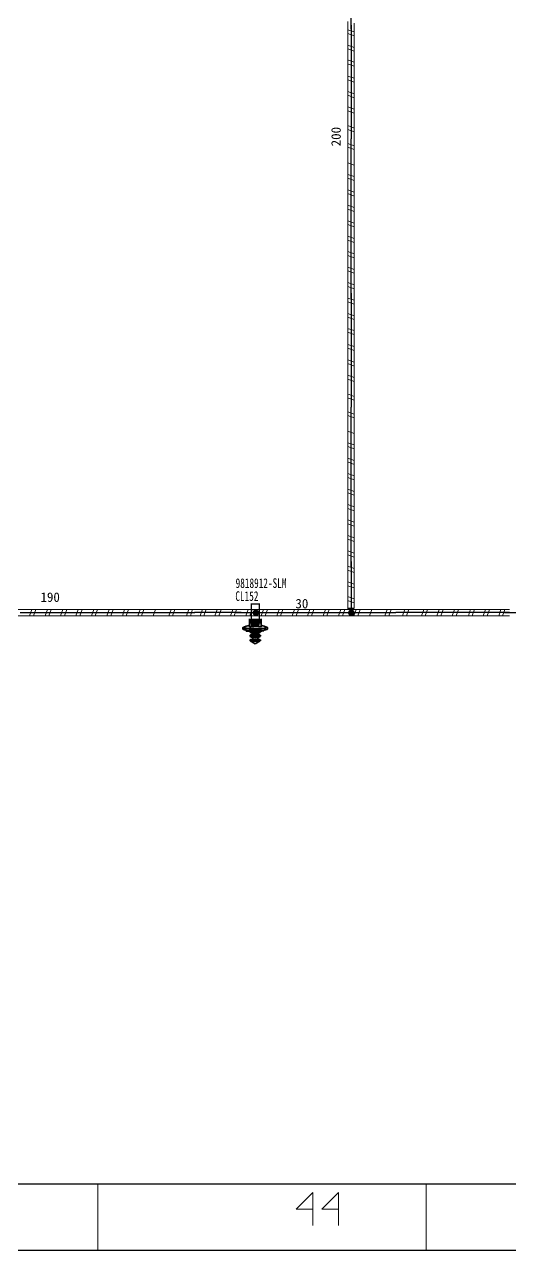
# Model space of a CAD drawing. Header units: millimetres. Extents: x 17 to 3784, y 12 to 1382.
# Drawn here: x 2171 to 2244.9, y 12.2 to 199 of the extents above; entities that cross this region are included whole.
import ezdxf

# ---------------------------------------------------------------- set-up
doc = ezdxf.new("R2010")
doc.units = ezdxf.units.MM
doc.layers.add('ENT', color=7, linetype='Continuous', lineweight=18)
doc.layers.add('粗实线层', color=7, linetype='Continuous', lineweight=35)
doc.styles.add('FangSong_GB2312_Style', font='simfang.ttf')
doc.styles.add('foton', font='', dxfattribs={"width": 0.7})
doc.styles.get('foton').set_extended_font_data('宋体')

msp = doc.modelspace()

# ---------------------------------------------------------------- hatches: boundary and pattern name
h = msp.add_hatch(color=0)
edge = h.paths.add_edge_path(flags=0)
edge.add_arc((2206.23, 109.36), 0.507, 180, 540)
h = msp.add_hatch(color=0)
edge = h.paths.add_edge_path(flags=0)
edge.add_arc((2220.78, 109.36), 0.507, 180, 540)

# ---------------------------------------------------------------- linework, layer by layer
at = {"color": 0}
for p, q in [((2205.52, 110.74), (2206.75, 110.74)), ((2205.53, 110.75), (2205.53, 108.36)), ((2206.75, 110.75), (2206.75, 108.36))]:
    msp.add_line(p, q, dxfattribs=at)
at = {"color": 0, "lineweight": 35, "ltscale": 0.021804}
for p, q in [((2205.25, 108.27), (2205.26, 108.46)), ((2207.03, 108.27), (2207.03, 108.46)), ((2205.51, 107.91), (2205.5, 107.72)), ((2205.59, 107.91), (2205.59, 107.72)), ((2205.59, 107.62), (2205.59, 107.43)), ((2206.7, 107.91), (2206.69, 107.72))]:
    msp.add_line(p, q, dxfattribs=at)
at = {"color": 0, "lineweight": 35, "ltscale": 0.137499}
msp.add_line((2205.53, 108.36), (2206.75, 108.36), dxfattribs=at)
at = {"color": 0, "lineweight": 35, "ltscale": 0.113794}
msp.add_line((2207.03, 107.45), (2207.03, 108.46), dxfattribs=at)
msp.add_line((2220.22, 110.08), (2221.21, 110.08))
at = {"color": 0, "lineweight": 35, "ltscale": 0.027679}
for p, q in [((2204.26, 107.11), (2204.26, 106.86)), ((2208.03, 107.11), (2208.03, 106.86))]:
    msp.add_line(p, q, dxfattribs=at)
at = {"color": 0, "lineweight": 35, "ltscale": 0.199999}
msp.add_line((2205.25, 108.27), (2207.03, 108.27), dxfattribs=at)
at = {"color": 0, "lineweight": 35, "ltscale": 0.120856}
for p, q in [((2205.25, 108.27), (2205.25, 107.2)), ((2207.03, 108.27), (2207.03, 107.2))]:
    msp.add_line(p, q, dxfattribs=at)
at = {"color": 0, "lineweight": 35, "ltscale": 0.01853}
msp.add_line((2205.37, 106.4), (2205.37, 106.57), dxfattribs=at)
at = {"color": 0, "lineweight": 35, "ltscale": 0.047321}
for p, q in [((2205.5, 107.72), (2205.5, 108.14)), ((2206.78, 107.72), (2206.78, 108.14))]:
    msp.add_line(p, q, dxfattribs=at)
at = {"color": 0, "lineweight": 35, "ltscale": 0.014999}
msp.add_line((2205.63, 108.14), (2205.5, 108.14), dxfattribs=at)
at = {"color": 0, "lineweight": 35, "ltscale": 0.010001}
for p, q in [((2205.5, 107.72), (2205.59, 107.72)), ((2206.69, 107.72), (2206.78, 107.72))]:
    msp.add_line(p, q, dxfattribs=at)
at = {"color": 0, "lineweight": 35, "ltscale": 0.025537}
msp.add_line((2205.51, 107.91), (2205.51, 108.14), dxfattribs=at)
at = {"color": 0, "lineweight": 35, "ltscale": 0.01}
msp.add_line((2205.51, 107.91), (2205.59, 107.91), dxfattribs=at)
at = {"color": 0, "lineweight": 35, "ltscale": 0.032373}
for p, q in [((2205.59, 107.62), (2205.59, 107.91)), ((2205.59, 107.43), (2205.59, 107.72))]:
    msp.add_line(p, q, dxfattribs=at)
at = {"color": 0, "lineweight": 35, "ltscale": 0.01149}
msp.add_line((2205.7, 107.62), (2205.59, 107.62), dxfattribs=at)
at = {"color": 0, "lineweight": 35, "ltscale": 0.124999}
msp.add_line((2206.69, 107.43), (2205.59, 107.43), dxfattribs=at)
at = {"color": 0, "lineweight": 35, "ltscale": 0.012451}
for p, q in [((2205.63, 108.14), (2205.63, 108.03)), ((2205.7, 107.7), (2205.7, 107.59)), ((2206.58, 107.7), (2206.58, 107.59)), ((2206.65, 108.14), (2206.65, 108.03))]:
    msp.add_line(p, q, dxfattribs=at)
at = {"color": 0, "lineweight": 35, "ltscale": 0.114999}
msp.add_line((2206.65, 108.03), (2205.63, 108.03), dxfattribs=at)
at = {"color": 0, "lineweight": 35, "ltscale": 0.1}
for p, q in [((2205.7, 107.9), (2206.58, 107.9)), ((2205.7, 107.51), (2206.59, 107.51))]:
    msp.add_line(p, q, dxfattribs=at)
at = {"color": 0, "lineweight": 35, "ltscale": 0.000439834}
msp.add_line((2205.7, 107.9), (2205.7, 107.9), dxfattribs=at)
at = {"color": 0, "lineweight": 35, "ltscale": 0.099999}
for p, q in [((2205.7, 107.9), (2206.58, 107.9)), ((2205.7, 107.72), (2206.58, 107.72))]:
    msp.add_line(p, q, dxfattribs=at)
at = {"color": 0, "lineweight": 35, "ltscale": 0.019922}
for p, q in [((2205.7, 107.9), (2205.7, 107.72)), ((2206.58, 107.9), (2206.58, 107.72))]:
    msp.add_line(p, q, dxfattribs=at)
at = {"color": 0, "lineweight": 35, "ltscale": 0.002181}
for p, q in [((2205.7, 107.72), (2205.7, 107.7)), ((2206.58, 107.72), (2206.58, 107.7))]:
    msp.add_line(p, q, dxfattribs=at)
at = {"color": 0, "lineweight": 35, "ltscale": 0.099998}
for p, q in [((2205.7, 107.7), (2206.58, 107.7)), ((2205.7, 107.59), (2206.58, 107.59))]:
    msp.add_line(p, q, dxfattribs=at)
at = {"color": 0, "lineweight": 35, "ltscale": 0.009468}
msp.add_line((2205.7, 107.59), (2205.7, 107.51), dxfattribs=at)
at = {"color": 0, "lineweight": 35, "ltscale": 0.02207}
for p, q in [((2205.76, 106.51), (2205.76, 106.7)), ((2206.52, 106.51), (2206.52, 106.7))]:
    msp.add_line(p, q, dxfattribs=at)
at = {"color": 0, "lineweight": 35, "ltscale": 0.018183}
msp.add_line((2206.58, 107.74), (2206.58, 107.9), dxfattribs=at)
at = {"color": 0, "lineweight": 35, "ltscale": 0.000439867}
msp.add_line((2206.58, 107.9), (2206.58, 107.9), dxfattribs=at)
at = {"color": 0, "lineweight": 35, "ltscale": 0.002853}
msp.add_line((2206.58, 107.77), (2206.58, 107.74), dxfattribs=at)
at = {"color": 0, "lineweight": 35, "ltscale": 0.023842}
msp.add_line((2206.59, 107.55), (2206.58, 107.76), dxfattribs=at)
at = {"color": 0, "lineweight": 35, "ltscale": 0.001513}
msp.add_line((2206.58, 107.59), (2206.58, 107.61), dxfattribs=at)
at = {"color": 0, "lineweight": 35, "ltscale": 0.010273}
msp.add_line((2206.58, 107.6), (2206.59, 107.51), dxfattribs=at)
at = {"color": 0, "lineweight": 35, "ltscale": 0.012045}
msp.add_line((2206.69, 107.62), (2206.59, 107.62), dxfattribs=at)
at = {"color": 0, "lineweight": 35, "ltscale": 0.004356}
msp.add_line((2206.59, 107.51), (2206.59, 107.55), dxfattribs=at)
at = {"color": 0, "lineweight": 35, "ltscale": 0.012463}
msp.add_line((2206.65, 108.14), (2206.65, 108.03), dxfattribs=at)
at = {"color": 0, "lineweight": 35, "ltscale": 0.015}
msp.add_line((2206.78, 108.14), (2206.65, 108.14), dxfattribs=at)
at = {"color": 0, "lineweight": 35, "ltscale": 0.032379}
msp.add_line((2206.69, 107.43), (2206.69, 107.72), dxfattribs=at)
at = {"color": 0, "lineweight": 35, "ltscale": 0.009064}
msp.add_line((2206.7, 107.91), (2206.78, 107.91), dxfattribs=at)
at = {"color": 0, "lineweight": 35, "ltscale": 0.018536}
msp.add_line((2206.92, 106.4), (2206.92, 106.57), dxfattribs=at)
at = {"color": 0, "lineweight": 35, "ltscale": 0.019769}
for p, q in [((2205.37, 105.78), (2205.37, 105.96)), ((2206.92, 105.78), (2206.92, 105.96))]:
    msp.add_line(p, q, dxfattribs=at)
at = {"color": 0, "lineweight": 35, "ltscale": 0.017883}
for p, q in [((2205.37, 105.1), (2205.37, 105.26)), ((2206.92, 105.1), (2206.92, 105.26))]:
    msp.add_line(p, q, dxfattribs=at)
at = {"color": 0, "lineweight": 35, "ltscale": 0.051177}
msp.add_line((2205.77, 106.16), (2205.38, 106.39), dxfattribs=at)
at = {"color": 0, "lineweight": 35, "ltscale": 0.051179}
for p, q in [((2205.77, 105.54), (2205.38, 105.77)), ((2206.52, 105.54), (2206.91, 105.77))]:
    msp.add_line(p, q, dxfattribs=at)
at = {"color": 0, "lineweight": 35, "ltscale": 0.100609}
msp.add_line((2206.14, 104.64), (2205.38, 105.09), dxfattribs=at)
at = {"color": 0, "lineweight": 35, "ltscale": 0.029858}
for p, q in [((2205.76, 105.9), (2205.76, 106.16)), ((2206.52, 105.9), (2206.52, 106.16))]:
    msp.add_line(p, q, dxfattribs=at)
at = {"color": 0, "lineweight": 35, "ltscale": 0.032245}
for p, q in [((2205.76, 105.26), (2205.76, 105.54)), ((2206.52, 105.26), (2206.52, 105.54))]:
    msp.add_line(p, q, dxfattribs=at)
at = {"color": 0, "lineweight": 35, "ltscale": 0.10061}
msp.add_line((2206.14, 104.64), (2206.91, 105.09), dxfattribs=at)
at = {"color": 0, "lineweight": 35, "ltscale": 0.051178}
msp.add_line((2206.52, 106.16), (2206.91, 106.39), dxfattribs=at)
for points in [[(18.14, 1381.34), (3479.85, 1381.34), (3479.85, 12.21), (18.14, 12.21)], [(43.28, 1371.36), (3469.6, 1371.36), (3469.6, 22.31), (43.28, 22.31)]]:
    msp.add_lwpolyline(points, close=True)
at = {"color": 7, "linetype": 'Continuous', "lineweight": 25}
for points in [[(2220.73, 198.29), (2220.73, 224.92)], [(2220.73, 198.9), (2220.73, 181.56)], [(2220.73, 157.27), (2220.73, 181.56)], [(2220.73, 158.03), (2220.73, 140.69)], [(2220.73, 116.39), (2220.73, 140.69)], [(2220.73, 117.15), (2220.73, 109.48)], [(2244.88, 109.38), (2227.54, 109.38)], [(2244.12, 109.38), (2268.42, 109.38)]]:
    msp.add_lwpolyline(points, dxfattribs=at)
at = {"color": 7, "linetype": 'Continuous', "lineweight": 0}
for points in [[(2220.24, 196.54), (2220.24, 199.44)], [(2221.22, 197.84), (2220.24, 198.19)], [(2221.22, 199.18), (2221.22, 196.54)], [(2221.22, 197.25), (2220.24, 197.6)], [(2220.24, 194.19), (2220.24, 196.54)], [(2221.22, 196.54), (2221.22, 194.19)], [(2221.22, 195.48), (2220.24, 195.84)], [(2221.22, 194.9), (2220.24, 195.25)], [(2221.2, 193.22), (2220.22, 193.57)], [(2221.2, 192.63), (2220.22, 192.98)], [(2220.24, 191.84), (2220.24, 194.19)], [(2221.22, 194.19), (2221.22, 191.84)], [(2220.24, 189.48), (2220.24, 191.84)], [(2221.22, 190.78), (2220.24, 191.13)], [(2221.22, 190.19), (2220.24, 190.54)], [(2221.22, 191.84), (2221.22, 189.48)], [(2220.24, 187.13), (2220.24, 189.48)], [(2221.22, 188.42), (2220.24, 188.78)], [(2221.22, 189.48), (2221.22, 187.13)], [(2221.22, 187.83), (2220.24, 188.19)], [(2220.24, 183.76), (2220.24, 187.13)], [(2221.22, 187.13), (2221.22, 183.68)], [(2221.22, 186.07), (2220.24, 186.42)], [(2221.22, 185.48), (2220.24, 185.83)], [(2221.21, 183.21), (2220.23, 183.57)], [(2220.24, 181.56), (2220.24, 183.92)], [(2221.22, 183.92), (2221.22, 181.56)], [(2221.21, 182.62), (2220.23, 182.98)], [(2220.24, 179.21), (2220.24, 181.56)], [(2221.22, 181.56), (2221.22, 179.21)], [(2220.24, 180.86), (2221.22, 180.51)], [(2220.24, 180.27), (2221.22, 179.92)], [(2220.24, 176.86), (2220.24, 179.21)], [(2220.24, 177.92), (2221.22, 177.56)], [(2221.22, 179.21), (2221.22, 176.86)], [(2220.24, 174.5), (2220.24, 176.86)], [(2220.24, 176.15), (2221.22, 175.8)], [(2220.24, 175.56), (2221.22, 175.21)], [(2221.22, 176.86), (2221.22, 174.5)], [(2220.24, 172.15), (2220.24, 174.5)], [(2220.24, 173.8), (2221.22, 173.44)], [(2221.22, 174.5), (2221.22, 172.15)], [(2220.24, 173.21), (2221.22, 172.85)], [(2220.24, 169.79), (2220.24, 172.15)], [(2221.22, 172.15), (2221.22, 169.79)], [(2220.24, 171.44), (2221.22, 171.09)], [(2220.24, 170.85), (2221.22, 170.5)], [(2220.24, 167.44), (2220.24, 169.79)], [(2220.24, 169.09), (2221.22, 168.73)], [(2220.24, 168.5), (2221.22, 168.15)], [(2221.22, 169.79), (2221.22, 167.44)], [(2220.24, 165.08), (2220.24, 167.44)], [(2220.24, 166.73), (2221.22, 166.38)], [(2221.22, 167.44), (2221.22, 165.08)], [(2220.24, 166.14), (2221.22, 165.79)], [(2220.24, 162.73), (2220.24, 165.08)], [(2220.24, 164.38), (2221.22, 164.02)], [(2221.22, 165.08), (2221.22, 162.73)], [(2220.24, 163.79), (2221.22, 163.44)], [(2220.24, 160.38), (2220.24, 162.73)], [(2221.22, 162.73), (2221.22, 160.38)], [(2220.24, 162.02), (2221.22, 161.67)], [(2220.24, 161.44), (2221.22, 161.08)], [(2220.24, 158.02), (2220.24, 160.38)], [(2220.24, 159.67), (2221.22, 159.32)], [(2220.24, 159.08), (2221.22, 158.73)], [(2221.22, 160.38), (2221.22, 158.02)], [(2220.24, 155.67), (2220.24, 158.02)], [(2221.22, 156.96), (2220.24, 157.31)], [(2221.22, 158.02), (2221.22, 155.67)], [(2221.22, 156.37), (2220.24, 156.72)], [(2220.24, 153.31), (2220.24, 155.67)], [(2221.22, 155.67), (2221.22, 153.31)], [(2221.22, 154.61), (2220.24, 154.96)], [(2221.22, 154.02), (2220.24, 154.37)], [(2220.24, 150.96), (2220.24, 153.31)], [(2221.22, 153.31), (2221.22, 150.96)], [(2221.2, 152.34), (2220.22, 152.69)], [(2221.2, 151.75), (2220.22, 152.1)], [(2220.24, 148.6), (2220.24, 150.96)], [(2221.22, 149.9), (2220.24, 150.25)], [(2221.22, 149.31), (2220.24, 149.66)], [(2221.22, 150.96), (2221.22, 148.6)], [(2220.24, 146.25), (2220.24, 148.6)], [(2221.22, 147.54), (2220.24, 147.9)], [(2221.22, 148.6), (2221.22, 146.25)], [(2221.22, 146.95), (2220.24, 147.31)], [(2220.24, 142.89), (2220.24, 146.25)], [(2221.22, 146.25), (2221.22, 142.8)], [(2221.22, 145.19), (2220.24, 145.54)], [(2221.22, 144.6), (2220.24, 144.95)], [(2221.2, 142.33), (2220.22, 142.69)], [(2221.2, 141.75), (2220.22, 142.1)], [(2220.24, 140.69), (2220.24, 143.04)], [(2221.22, 143.04), (2221.22, 140.69)], [(2220.24, 138.33), (2220.24, 140.69)], [(2221.22, 140.69), (2221.22, 138.33)], [(2220.24, 139.98), (2221.22, 139.63)], [(2220.24, 139.39), (2221.22, 139.04)], [(2220.24, 135.98), (2220.24, 138.33)], [(2221.22, 138.33), (2221.22, 135.98)], [(2220.24, 137.04), (2221.22, 136.68)], [(2220.24, 133.62), (2220.24, 135.98)], [(2220.24, 135.27), (2221.22, 134.92)], [(2220.24, 134.68), (2221.22, 134.33)], [(2221.22, 135.98), (2221.22, 133.62)], [(2220.24, 131.27), (2220.24, 133.62)], [(2220.24, 132.92), (2221.22, 132.56)], [(2221.22, 133.62), (2221.22, 131.27)], [(2220.24, 132.33), (2221.22, 131.97)], [(2220.24, 128.91), (2220.24, 131.27)], [(2221.22, 131.27), (2221.22, 128.91)], [(2220.24, 130.56), (2221.22, 130.21)], [(2220.24, 129.97), (2221.22, 129.62)], [(2220.24, 126.56), (2220.24, 128.91)], [(2221.22, 128.91), (2221.22, 126.56)], [(2220.24, 128.21), (2221.22, 127.85)], [(2220.24, 127.62), (2221.22, 127.27)], [(2220.24, 124.21), (2220.24, 126.56)], [(2220.24, 125.85), (2221.22, 125.5)], [(2220.24, 125.26), (2221.22, 124.91)], [(2221.22, 126.56), (2221.22, 124.21)], [(2220.24, 121.85), (2220.24, 124.21)], [(2220.24, 123.5), (2221.22, 123.15)], [(2221.22, 124.21), (2221.22, 121.85)], [(2220.24, 122.91), (2221.22, 122.56)], [(2220.24, 119.5), (2220.24, 121.85)], [(2221.22, 121.85), (2221.22, 119.5)], [(2220.24, 121.14), (2221.22, 120.79)], [(2220.24, 120.56), (2221.22, 120.2)], [(2220.24, 117.14), (2220.24, 119.5)], [(2220.24, 118.79), (2221.22, 118.44)], [(2220.24, 118.2), (2221.22, 117.85)], [(2221.22, 119.5), (2221.22, 117.14)], [(2220.24, 114.79), (2220.24, 117.14)], [(2221.22, 116.08), (2220.24, 116.44)], [(2221.22, 115.49), (2220.24, 115.85)], [(2221.22, 117.14), (2221.22, 114.79)], [(2220.24, 112.43), (2220.24, 114.79)], [(2221.22, 113.73), (2220.24, 114.08)], [(2221.22, 114.79), (2221.22, 112.43)], [(2221.22, 113.14), (2220.24, 113.49)], [(2220.24, 110.08), (2220.24, 112.43)], [(2221.22, 112.43), (2221.22, 110.08)], [(2221.2, 111.46), (2220.22, 111.82)], [(2221.2, 110.87), (2220.22, 111.23)], [(2219.18, 109.87), (2218.83, 108.89)], [(2219.77, 109.87), (2219.42, 108.89)], [(2220.48, 109.87), (2222.83, 109.87)], [(2222.83, 108.89), (2220.48, 108.89)], [(2221.54, 109.87), (2221.18, 108.89)], [(2222.13, 109.87), (2221.77, 108.89)], [(2222.83, 109.87), (2225.19, 109.87)], [(2225.19, 108.89), (2222.83, 108.89)], [(2223.89, 109.87), (2223.54, 108.89)], [(2225.19, 109.87), (2227.54, 109.87)], [(2227.54, 108.89), (2225.19, 108.89)], [(2226.25, 109.87), (2225.89, 108.89)], [(2226.83, 109.87), (2226.48, 108.89)], [(2227.54, 109.87), (2229.89, 109.87)], [(2229.89, 108.89), (2227.54, 108.89)], [(2228.6, 108.9), (2228.95, 109.89)], [(2229.19, 108.9), (2229.54, 109.89)], [(2233.1, 108.89), (2229.66, 108.89)], [(2229.74, 109.87), (2233.1, 109.87)], [(2231.45, 108.89), (2231.81, 109.87)], [(2232.04, 108.89), (2232.4, 109.87)], [(2233.1, 109.87), (2235.46, 109.87)], [(2235.46, 108.89), (2233.1, 108.89)], [(2233.81, 108.89), (2234.16, 109.87)], [(2234.4, 108.89), (2234.75, 109.87)], [(2235.46, 109.87), (2237.81, 109.87)], [(2237.81, 108.89), (2235.46, 108.89)], [(2236.16, 108.89), (2236.52, 109.87)], [(2236.75, 108.89), (2237.11, 109.87)], [(2237.81, 109.87), (2240.17, 109.87)], [(2240.17, 108.89), (2237.81, 108.89)], [(2238.61, 108.91), (2238.96, 109.89)], [(2239.19, 108.91), (2239.55, 109.89)], [(2240.17, 109.87), (2242.52, 109.87)], [(2242.52, 108.89), (2240.17, 108.89)], [(2240.87, 108.89), (2241.23, 109.87)], [(2241.46, 108.89), (2241.81, 109.87)], [(2242.52, 109.87), (2244.87, 109.87)], [(2244.87, 108.89), (2242.52, 108.89)], [(2243.23, 108.89), (2243.58, 109.87)], [(2243.81, 108.89), (2244.17, 109.87)]]:
    msp.add_lwpolyline(points, dxfattribs=at)
at = {"color": 7, "linetype": 'Continuous', "lineweight": 13}
for points in [[(2220.73, 198.9), (2220.73, 181.56)], [(2220.73, 181.56), (2220.73, 158.05)], [(2220.73, 158.02), (2220.73, 140.69)], [(2220.73, 140.69), (2220.73, 117.18)], [(2220.73, 117.14), (2220.73, 110.05)], [(2244.87, 109.38), (2227.54, 109.38)], [(2182.18, 12.34), (2182.18, 22.33)], [(2214.89, 21.03), (2212.39, 18.53)], [(2214.89, 16.03), (2214.89, 21.03)], [(2218.8, 21.03), (2216.3, 18.53)], [(2218.8, 16.03), (2218.8, 21.03)], [(2232.18, 12.34), (2232.18, 22.33)], [(2212.39, 18.53), (2214.89, 18.53)], [(2216.3, 18.53), (2218.8, 18.53)]]:
    msp.add_lwpolyline(points, dxfattribs=at)
at = {"color": 0, "linetype": 'Continuous', "lineweight": 0}
for points in [[(2168.56, 109.87), (2171.45, 109.87)], [(2171.2, 108.89), (2168.56, 108.89)], [(2171.06, 109.87), (2173.41, 109.87)], [(2173.41, 108.89), (2171.06, 108.89)], [(2172.12, 109.87), (2171.76, 108.89)], [(2172.7, 109.87), (2172.35, 108.89)], [(2173.41, 109.87), (2175.77, 109.87)], [(2175.77, 108.89), (2173.41, 108.89)], [(2174.47, 109.87), (2174.12, 108.89)], [(2175.06, 109.87), (2174.71, 108.89)], [(2175.77, 109.87), (2178.12, 109.87)], [(2178.12, 108.89), (2175.77, 108.89)], [(2176.82, 109.87), (2176.47, 108.89)], [(2177.41, 109.87), (2177.06, 108.89)], [(2178.12, 109.87), (2180.47, 109.87)], [(2180.47, 108.89), (2178.12, 108.89)], [(2179.18, 109.87), (2178.83, 108.89)], [(2179.77, 109.87), (2179.41, 108.89)], [(2180.47, 109.87), (2182.83, 109.87)], [(2182.83, 108.89), (2180.47, 108.89)], [(2181.53, 109.87), (2181.18, 108.89)], [(2182.12, 109.87), (2181.77, 108.89)], [(2182.83, 109.87), (2185.18, 109.87)], [(2185.18, 108.89), (2182.83, 108.89)], [(2183.89, 109.87), (2183.53, 108.89)], [(2184.48, 109.87), (2184.12, 108.89)], [(2185.18, 109.87), (2187.54, 109.87)], [(2187.54, 108.89), (2185.18, 108.89)], [(2186.24, 109.87), (2185.89, 108.89)], [(2186.83, 109.87), (2186.48, 108.89)], [(2187.54, 109.87), (2189.89, 109.87)], [(2189.89, 108.89), (2187.54, 108.89)], [(2188.6, 109.87), (2188.24, 108.89)], [(2189.18, 109.87), (2188.83, 108.89)], [(2189.89, 109.87), (2192.25, 109.87)], [(2192.25, 108.89), (2189.89, 108.89)], [(2190.95, 109.87), (2190.6, 108.89)], [(2192.25, 109.87), (2194.6, 109.87)], [(2194.6, 108.89), (2192.25, 108.89)], [(2193.31, 109.87), (2192.95, 108.89)], [(2193.89, 109.87), (2193.54, 108.89)], [(2194.6, 109.87), (2196.95, 109.87)], [(2196.95, 108.89), (2194.6, 108.89)], [(2195.66, 108.91), (2196.01, 109.89)], [(2196.25, 108.91), (2196.6, 109.89)], [(2196.93, 109.87), (2199.29, 109.87)], [(2199.29, 108.89), (2196.93, 108.89)], [(2197.73, 108.91), (2198.08, 109.89)], [(2198.32, 108.91), (2198.67, 109.89)], [(2199.29, 109.87), (2201.64, 109.87)], [(2201.64, 108.89), (2199.29, 108.89)], [(2200, 108.89), (2200.35, 109.87)], [(2200.58, 108.89), (2200.94, 109.87)], [(2201.64, 109.87), (2204, 109.87)], [(2204, 108.89), (2201.64, 108.89)], [(2202.35, 108.89), (2202.7, 109.87)], [(2202.94, 108.89), (2203.29, 109.87)], [(2204, 109.87), (2206.35, 109.87)], [(2206.35, 108.89), (2204, 108.89)], [(2205.06, 109.87), (2204.7, 108.89)], [(2205.65, 109.87), (2205.29, 108.89)], [(2206.35, 109.87), (2208.71, 109.87)], [(2208.71, 108.89), (2206.35, 108.89)], [(2207.41, 109.87), (2207.06, 108.89)], [(2208, 109.87), (2207.65, 108.89)], [(2208.71, 109.87), (2211.06, 109.87)], [(2211.06, 108.89), (2208.71, 108.89)], [(2209.77, 109.87), (2209.41, 108.89)], [(2210.35, 109.87), (2210, 108.89)], [(2211.06, 109.87), (2213.41, 109.87)], [(2213.41, 108.89), (2211.06, 108.89)], [(2212.12, 109.87), (2211.77, 108.89)], [(2212.71, 109.87), (2212.35, 108.89)], [(2213.41, 109.87), (2215.77, 109.87)], [(2215.77, 108.89), (2213.41, 108.89)], [(2214.47, 109.87), (2214.12, 108.89)], [(2215.06, 109.87), (2214.71, 108.89)], [(2215.77, 109.87), (2218.12, 109.87)], [(2218.12, 108.89), (2215.77, 108.89)], [(2216.83, 109.87), (2216.48, 108.89)], [(2217.42, 109.87), (2217.06, 108.89)], [(2218.12, 109.87), (2220.48, 109.87)], [(2220.48, 108.89), (2218.12, 108.89)]]:
    msp.add_lwpolyline(points, dxfattribs=at)
at = {"color": 0, "linetype": 'Continuous', "lineweight": 25}
for points in [[(2170.3, 109.38), (2196.93, 109.38)], [(2204, 109.38), (2196.9, 109.38)], [(2203.24, 109.38), (2227.54, 109.38)]]:
    msp.add_lwpolyline(points, dxfattribs=at)
at = {"color": 0, "linetype": 'Continuous', "lineweight": 13}
for points in [[(2194.6, 109.38), (2171.09, 109.38)], [(2204, 109.38), (2196.9, 109.38)], [(2227.54, 109.38), (2204.03, 109.38)]]:
    msp.add_lwpolyline(points, dxfattribs=at)
at = {"color": 0, "lineweight": 35}
msp.add_lwpolyline([(2207.03, 107.45), (2207.03, 107.45), (2207.03, 107.45), (2207.03, 107.45), (2207.03, 107.2)], dxfattribs=at)
for centre, radius, start, end in [((2206.14, 103.11), 4.43, 101.5926, 114.6806), ((2206.14, 102.99), 4.3, 98.0608, 101.8594), ((2206.14, 102.99), 4.31, 78.1064, 98.0601), ((2206.14, 103.11), 4.43, 65.3204, 78.4449)]:
    msp.add_arc(centre, radius, start, end, dxfattribs=at)
for centre, major_axis, ratio, start_param, end_param in [((2206.14, 107.11), (1.88, 0), 0.087133, 2.954112, 3.141636), ((2206.14, 107.11), (1.88, 0), 0.087133, 3.141636, 4.208645), ((2206.14, 106.86), (-1.88, 0), 0.087133, 0, 1.067052), ((2206.14, 107.11), (-1.88, 0), 0.087133, 1.067052, 3.141614), ((2206.14, 106.86), (1.88, 0), 0.087133, 4.208645, 6.279441), ((2206.14, 106.57), (-0.775, 0), 0.087133, 5.225993, 6.283145), ((2206.14, 106.57), (-0.775, 0), 0.087133, 6.283145, 6.429275), ((2206.14, 106.57), (-0.775, 0), 0.087133, 0.14609, 2.995504), ((2206.14, 106.71), (-0.381, 0), 0.087133, 0.183505, 2.958112), ((2206.14, 106.57), (-0.775, 0), 0.087133, 3.141552, 4.198784), ((2206.58, 107.55), (0, 0.221), 0.00373, 5.995159, 6.283185), ((2206.58, 107.55), (0, 0.221), 0.00373, 0, 0.087245), ((2206.58, 107.38), (0, 0.221), 0.00373, 6.048679, 6.283185), ((2206.14, 106.57), (-0.775, 0), 0.087133, 2.995504, 3.141552), ((2206.14, 107.11), (-1.88, 0), 0.087133, 3.141614, 3.329066), ((2206.14, 106.86), (-1.88, 0), 0.087133, 3.137849, 3.141636), ((2206.14, 106.4), (-0.775, 0), 0.087133, 6.283145, 6.429275), ((2206.14, 105.96), (-0.775, 0), 0.087133, 5.225993, 6.283145), ((2206.14, 105.96), (-0.775, 0), 0.087133, 6.283145, 6.429275), ((2206.14, 105.78), (-0.775, 0), 0.087133, 6.283145, 6.429275), ((2206.14, 105.26), (-0.775, 0), 0.087133, 5.225993, 6.283145), ((2206.14, 105.26), (-0.775, 0), 0.087133, 6.283145, 9.424737), ((2206.14, 105.1), (-0.775, 0), 0.087133, 6.283145, 6.429275), ((2206.14, 106.4), (-0.775, 0), 0.087133, 0.14609, 2.995504), ((2206.14, 105.96), (-0.775, 0), 0.087133, 0.14609, 2.995504), ((2206.14, 105.78), (-0.775, 0), 0.087133, 0.14609, 2.995504), ((2206.14, 105.1), (-0.775, 0), 0.087133, 0.14609, 2.995504), ((2206.14, 105.26), (-0.381, 0), 0.087133, 6.283145, 7.350238), ((2206.14, 106.17), (-0.381, 0), 0.087133, 0.14609, 2.995504), ((2206.14, 105.55), (-0.381, 0), 0.087133, 0.14609, 2.995504), ((2206.14, 105.26), (-0.381, 0), 0.087133, 1.067052, 3.141552), ((2206.14, 105.96), (-0.775, 0), 0.087133, 3.141552, 4.198784), ((2206.14, 105.26), (-0.775, 0), 0.087133, 3.141552, 4.198784), ((2206.14, 106.4), (-0.775, 0), 0.087133, 2.995504, 3.141552), ((2206.14, 105.96), (-0.775, 0), 0.087133, 2.995504, 3.141552), ((2206.14, 105.78), (-0.775, 0), 0.087133, 2.995504, 3.141552), ((2206.14, 105.1), (-0.775, 0), 0.087133, 2.995504, 3.141552)]:
    msp.add_ellipse(centre, major_axis=major_axis, ratio=ratio, start_param=start_param, end_param=end_param, dxfattribs=at)
at = {"layer": '粗实线层', "color": 0}
for p, q in [((2204.74, 106.75), (2204.74, 106.58)), ((2207.47, 106.59), (2207.47, 106.75))]:
    msp.add_line(p, q, dxfattribs=at)
msp.add_arc((2206.07, 117.36), 10.86, 262.9696, 277.4029, dxfattribs=at)

# ---------------------------------------------------------------- texts
at = {"color": 7, "linetype": 'Continuous', "style": 'FangSong_GB2312_Style'}
msp.add_text('200', height=1.447, rotation=90, dxfattribs=at).set_placement((2219.17, 180.42))
at = {"color": 0, "linetype": 'Continuous', "style": 'FangSong_GB2312_Style'}
for s, p in [('190', (2173.42, 111.02)), ('30', (2212.26, 110.03))]:
    msp.add_text(s, height=1.447, dxfattribs=at).set_placement(p)
at = {"layer": 'ENT', "color": 0, "char_height": 1.4722, "width": 159.9171, "attachment_point": 1, "style": 'foton'}
for s, insert in [('{\\T1.004;9818912-SLM}', (2203.15, 114.61)), ('{\\T1.004;CL152}', (2203.11, 112.64))]:
    msp.add_mtext(s, dxfattribs=dict(at, insert=insert))

doc.saveas('drawing.dxf')
